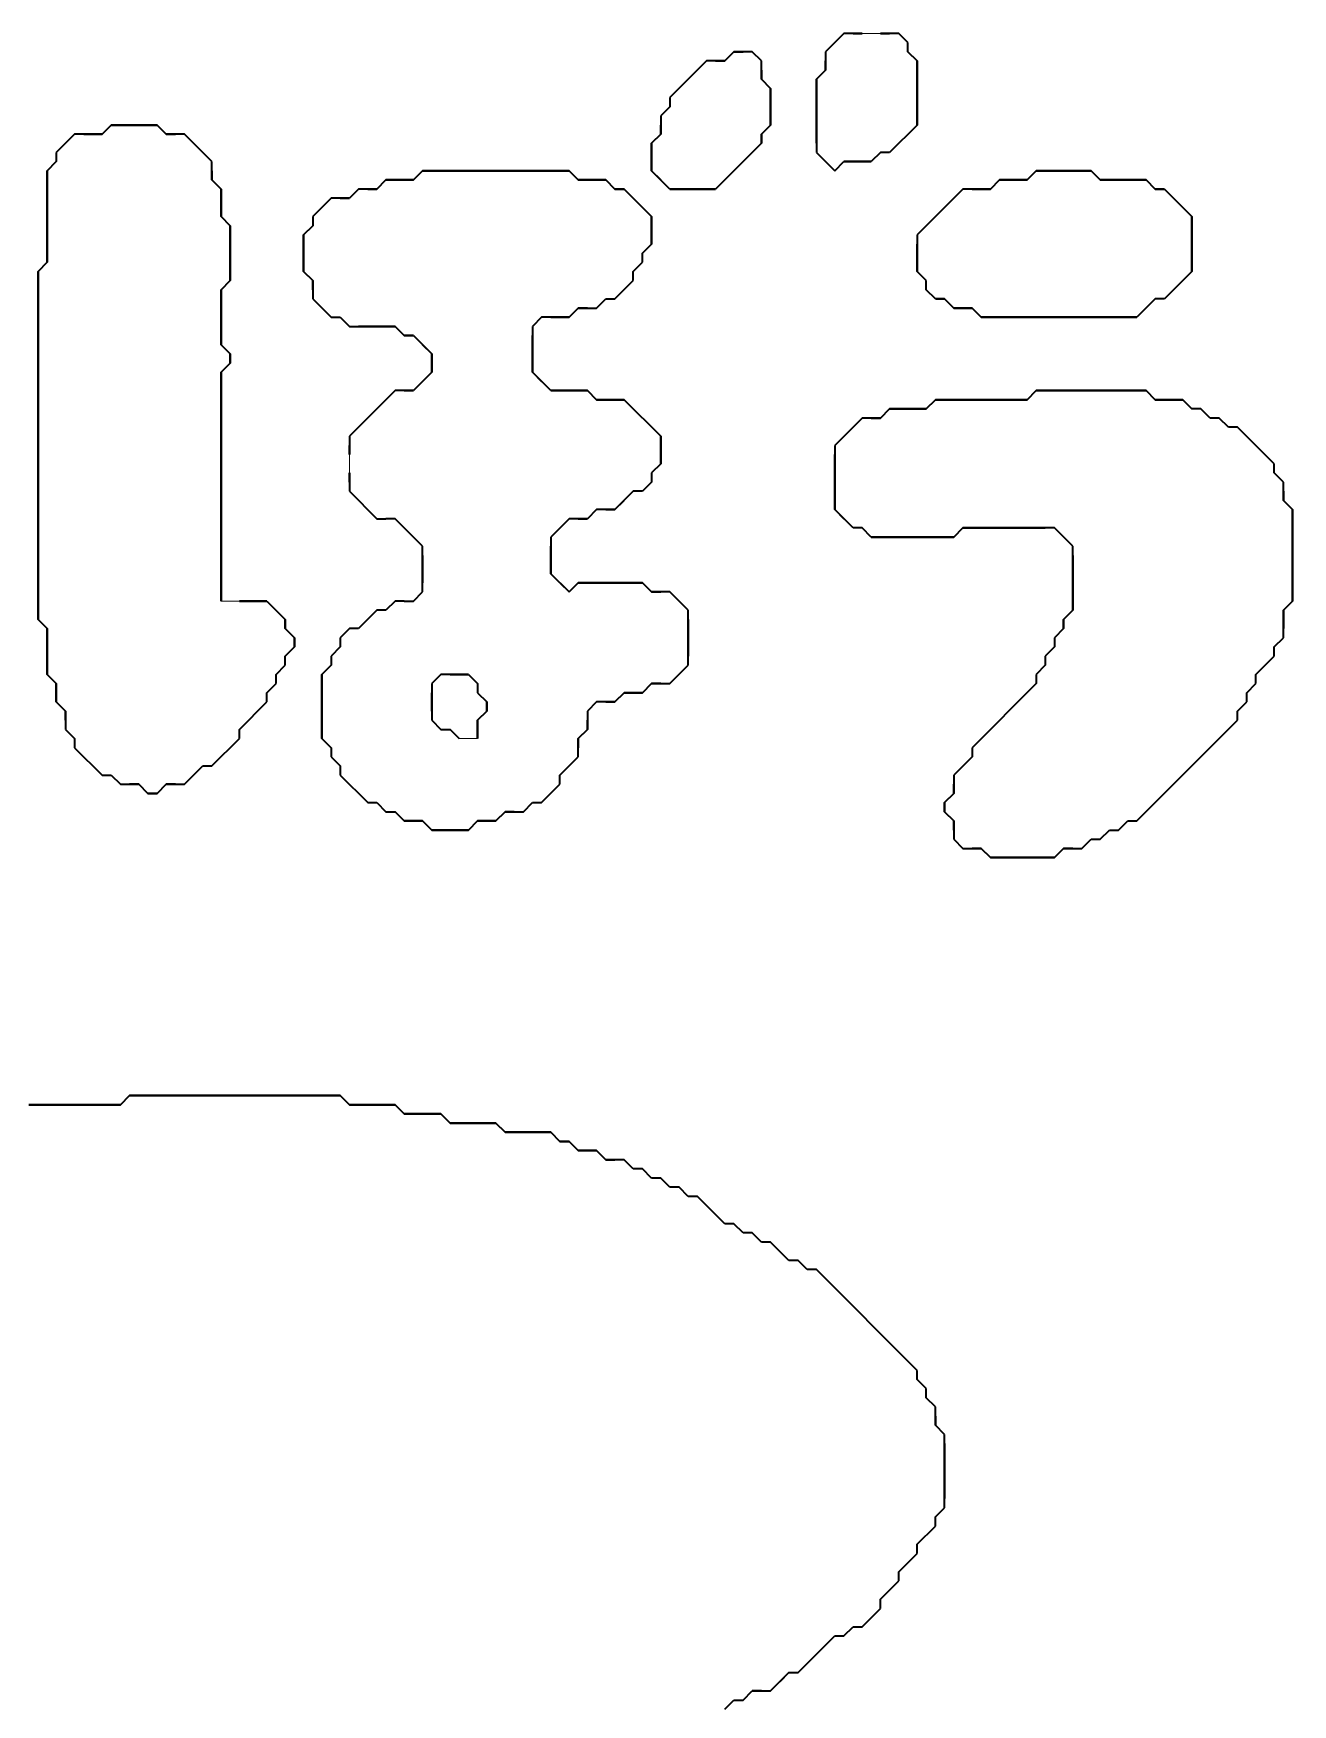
# Model space of a CAD drawing. Header units: millimetres. Extents: x 90 to 6638, y -1 to 4618.
# Drawn here: x 6256 to 6638, y 4095 to 4602 of the extents above; entities that cross this region are included whole.
import ezdxf

# ---------------------------------------------------------------- set-up
doc = ezdxf.new("R2010")
doc.units = ezdxf.units.MM
doc.layers.get('0').update_dxf_attribs({"lineweight": 9})
doc.layers.add('PDF_幾何圖形', color=7, linetype='Continuous')

msp = doc.modelspace()

# ---------------------------------------------------------------- linework, layer by layer
for p, q in [((6507, 4601.63), (6512.55, 4601.63)), ((6351.44, 4473.85), (6351.44, 4468.3)), ((6312.55, 4429.41), (6318.11, 4429.41)), ((6384.77, 4387.74), (6390.33, 4387.74))]:
    msp.add_line(p, q)
at = {"layer": 'PDF_幾何圖形', "lineweight": 35}
for p, q in [((6501.44, 4601.63), (6495.89, 4596.07)), ((6507, 4601.63), (6501.44, 4601.63)), ((6504.22, 4601.63), (6507, 4601.63)), ((6512.55, 4601.63), (6515.33, 4601.63)), ((6518.11, 4601.63), (6512.55, 4601.63)), ((6520.89, 4598.85), (6518.11, 4601.63)), ((6520.89, 4596.07), (6520.89, 4598.85)), ((6459.77, 4593.3), (6448.66, 4582.19)), ((6465.33, 4593.3), (6459.77, 4593.3)), ((6462.55, 4593.3), (6465.33, 4593.3)), ((6465.33, 4593.3), (6468.11, 4596.07)), ((6468.11, 4596.07), (6465.33, 4593.3)), ((6468.11, 4596.07), (6470.89, 4596.07)), ((6473.66, 4596.07), (6468.11, 4596.07)), ((6476.44, 4593.3), (6473.66, 4596.07)), ((6476.44, 4587.74), (6476.44, 4593.3)), ((6495.89, 4596.07), (6495.89, 4590.52)), ((6495.89, 4590.52), (6495.89, 4593.3)), ((6520.89, 4596.07), (6523.66, 4593.3)), ((6523.66, 4593.3), (6520.89, 4596.07)), ((6523.66, 4593.3), (6523.66, 4573.85)), ((6523.66, 4573.85), (6523.66, 4593.3)), ((6476.44, 4590.52), (6476.44, 4587.74)), ((6493.11, 4587.74), (6495.89, 4590.52)), ((6495.89, 4590.52), (6493.11, 4587.74)), ((6476.44, 4587.74), (6479.22, 4584.96)), ((6479.22, 4584.96), (6476.44, 4587.74)), ((6479.22, 4584.96), (6479.22, 4573.85)), ((6479.22, 4573.85), (6479.22, 4584.96)), ((6493.11, 4568.3), (6493.11, 4587.74)), ((6493.11, 4587.74), (6493.11, 4565.52)), ((6448.66, 4579.41), (6445.89, 4576.63)), ((6448.66, 4582.19), (6448.66, 4579.41)), ((6279.22, 4573.85), (6276.44, 4571.07)), ((6276.44, 4571.07), (6279.22, 4573.85)), ((6279.22, 4573.85), (6293.11, 4573.85)), ((6293.11, 4573.85), (6279.22, 4573.85)), ((6293.11, 4573.85), (6295.89, 4571.07)), ((6295.89, 4571.07), (6293.11, 4573.85)), ((6445.89, 4576.63), (6445.89, 4571.07)), ((6445.89, 4571.07), (6445.89, 4573.85)), ((6479.22, 4573.85), (6476.44, 4571.07)), ((6476.44, 4571.07), (6479.22, 4573.85)), ((6523.66, 4573.85), (6515.33, 4565.52)), ((6268.11, 4571.07), (6262.55, 4565.52)), ((6276.44, 4571.07), (6268.11, 4571.07)), ((6270.89, 4571.07), (6276.44, 4571.07)), ((6295.89, 4571.07), (6298.66, 4571.07)), ((6301.44, 4571.07), (6295.89, 4571.07)), ((6309.77, 4562.74), (6301.44, 4571.07)), ((6443.11, 4568.3), (6445.89, 4571.07)), ((6445.89, 4571.07), (6443.11, 4568.3)), ((6443.11, 4559.96), (6443.11, 4568.3)), ((6443.11, 4568.3), (6443.11, 4559.96)), ((6476.44, 4568.3), (6462.55, 4554.41)), ((6476.44, 4571.07), (6476.44, 4568.3)), ((6476.44, 4568.3), (6476.44, 4571.07)), ((6262.55, 4562.74), (6259.77, 4559.96)), ((6259.77, 4559.96), (6262.55, 4562.74)), ((6262.55, 4565.52), (6262.55, 4562.74)), ((6309.77, 4557.19), (6309.77, 4562.74)), ((6493.11, 4565.52), (6498.66, 4559.96)), ((6498.66, 4559.96), (6501.44, 4562.74)), ((6509.77, 4562.74), (6501.44, 4562.74)), ((6501.44, 4562.74), (6509.77, 4562.74)), ((6512.55, 4565.52), (6509.77, 4562.74)), ((6515.33, 4565.52), (6512.55, 4565.52)), ((6259.77, 4559.96), (6259.77, 4532.19)), ((6259.77, 4532.19), (6259.77, 4559.96)), ((6309.77, 4559.96), (6309.77, 4557.19)), ((6370.89, 4557.19), (6373.66, 4559.96)), ((6373.66, 4559.96), (6370.89, 4557.19)), ((6373.66, 4559.96), (6418.11, 4559.96)), ((6418.11, 4559.96), (6373.66, 4559.96)), ((6418.11, 4559.96), (6420.89, 4557.19)), ((6420.89, 4557.19), (6418.11, 4559.96)), ((6448.66, 4554.41), (6443.11, 4559.96)), ((6443.11, 4559.96), (6445.89, 4557.19)), ((6557, 4557.19), (6559.77, 4559.96)), ((6559.77, 4559.96), (6557, 4557.19)), ((6559.77, 4559.96), (6576.44, 4559.96)), ((6576.44, 4559.96), (6559.77, 4559.96)), ((6576.44, 4559.96), (6579.22, 4557.19)), ((6579.22, 4557.19), (6576.44, 4559.96)), ((6309.77, 4557.19), (6312.55, 4554.41)), ((6312.55, 4554.41), (6309.77, 4557.19)), ((6312.55, 4554.41), (6312.55, 4546.07)), ((6312.55, 4546.07), (6312.55, 4554.41)), ((6354.22, 4554.41), (6351.44, 4551.63)), ((6359.77, 4554.41), (6354.22, 4554.41)), ((6357, 4554.41), (6359.77, 4554.41)), ((6359.77, 4554.41), (6362.55, 4557.19)), ((6362.55, 4557.19), (6359.77, 4554.41)), ((6362.55, 4557.19), (6370.89, 4557.19)), ((6370.89, 4557.19), (6362.55, 4557.19)), ((6420.89, 4557.19), (6429.22, 4557.19)), ((6429.22, 4557.19), (6420.89, 4557.19)), ((6429.22, 4557.19), (6432, 4554.41)), ((6432, 4554.41), (6429.22, 4557.19)), ((6432, 4554.41), (6434.77, 4554.41)), ((6434.77, 4554.41), (6432, 4554.41)), ((6434.77, 4554.41), (6443.11, 4546.07)), ((6437.55, 4551.63), (6434.77, 4554.41)), ((6462.55, 4554.41), (6448.66, 4554.41)), ((6448.66, 4554.41), (6462.55, 4554.41)), ((6537.55, 4554.41), (6523.66, 4540.52)), ((6545.89, 4554.41), (6537.55, 4554.41)), ((6540.33, 4554.41), (6545.89, 4554.41)), ((6545.89, 4554.41), (6548.66, 4557.19)), ((6548.66, 4557.19), (6545.89, 4554.41)), ((6548.66, 4557.19), (6557, 4557.19)), ((6557, 4557.19), (6548.66, 4557.19)), ((6579.22, 4557.19), (6593.11, 4557.19)), ((6593.11, 4557.19), (6579.22, 4557.19)), ((6593.11, 4557.19), (6595.89, 4554.41)), ((6595.89, 4554.41), (6593.11, 4557.19)), ((6595.89, 4554.41), (6598.66, 4554.41)), ((6598.66, 4554.41), (6595.89, 4554.41)), ((6598.66, 4554.41), (6607, 4546.07)), ((6345.89, 4551.63), (6340.33, 4546.07)), ((6351.44, 4551.63), (6345.89, 4551.63)), ((6348.66, 4551.63), (6351.44, 4551.63)), ((6443.11, 4546.07), (6440.33, 4548.85)), ((6312.55, 4546.07), (6315.33, 4543.3)), ((6315.33, 4543.3), (6312.55, 4546.07)), ((6315.33, 4543.3), (6315.33, 4526.63)), ((6315.33, 4526.63), (6315.33, 4543.3)), ((6337.55, 4540.52), (6340.33, 4543.3)), ((6340.33, 4543.3), (6337.55, 4540.52)), ((6340.33, 4546.07), (6340.33, 4543.3)), ((6443.11, 4546.07), (6443.11, 4537.74)), ((6443.11, 4537.74), (6443.11, 4546.07)), ((6607, 4546.07), (6607, 4529.41)), ((6607, 4529.41), (6607, 4546.07)), ((6337.55, 4529.41), (6337.55, 4540.52)), ((6337.55, 4540.52), (6337.55, 4529.41)), ((6443.11, 4537.74), (6440.33, 4534.96)), ((6440.33, 4534.96), (6443.11, 4537.74)), ((6523.66, 4540.52), (6523.66, 4529.41)), ((6523.66, 4529.41), (6523.66, 4537.74)), ((6259.77, 4532.19), (6257, 4529.41)), ((6257, 4529.41), (6259.77, 4532.19)), ((6437.55, 4529.41), (6440.33, 4532.19)), ((6440.33, 4532.19), (6440.33, 4534.96)), ((6257, 4529.41), (6257, 4423.85)), ((6257, 4423.85), (6257, 4529.41)), ((6340.33, 4526.63), (6337.55, 4529.41)), ((6337.55, 4529.41), (6340.33, 4526.63)), ((6437.55, 4526.63), (6437.55, 4529.41)), ((6526.44, 4526.63), (6523.66, 4529.41)), ((6607, 4529.41), (6598.66, 4521.07)), ((6315.33, 4526.63), (6312.55, 4523.85)), ((6312.55, 4523.85), (6315.33, 4526.63)), ((6312.55, 4523.85), (6312.55, 4507.19)), ((6312.55, 4507.19), (6312.55, 4523.85)), ((6340.33, 4523.85), (6340.33, 4526.63)), ((6340.33, 4526.63), (6340.33, 4521.07)), ((6432, 4521.07), (6437.55, 4526.63)), ((6526.44, 4523.85), (6526.44, 4526.63)), ((6529.22, 4521.07), (6526.44, 4523.85)), ((6340.33, 4521.07), (6345.89, 4515.52)), ((6420.89, 4518.3), (6418.11, 4515.52)), ((6418.11, 4515.52), (6420.89, 4518.3)), ((6423.66, 4518.3), (6420.89, 4518.3)), ((6420.89, 4518.3), (6426.44, 4518.3)), ((6426.44, 4518.3), (6429.22, 4521.07)), ((6429.22, 4521.07), (6432, 4521.07)), ((6532, 4521.07), (6529.22, 4521.07)), ((6529.22, 4521.07), (6532, 4521.07)), ((6534.77, 4518.3), (6532, 4521.07)), ((6532, 4521.07), (6534.77, 4518.3)), ((6540.33, 4518.3), (6534.77, 4518.3)), ((6534.77, 4518.3), (6540.33, 4518.3)), ((6543.11, 4515.52), (6540.33, 4518.3)), ((6540.33, 4518.3), (6543.11, 4515.52)), ((6595.89, 4521.07), (6590.33, 4515.52)), ((6598.66, 4521.07), (6595.89, 4521.07)), ((6345.89, 4515.52), (6348.66, 4515.52)), ((6348.66, 4515.52), (6351.44, 4512.74)), ((6351.44, 4512.74), (6365.33, 4512.74)), ((6365.33, 4512.74), (6354.22, 4512.74)), ((6368.11, 4509.96), (6365.33, 4512.74)), ((6365.33, 4512.74), (6368.11, 4509.96)), ((6409.77, 4515.52), (6407, 4512.74)), ((6407, 4512.74), (6407, 4498.85)), ((6418.11, 4515.52), (6409.77, 4515.52)), ((6412.55, 4515.52), (6418.11, 4515.52)), ((6590.33, 4515.52), (6543.11, 4515.52)), ((6543.11, 4515.52), (6590.33, 4515.52)), ((6312.55, 4507.19), (6315.33, 4504.41)), ((6315.33, 4504.41), (6312.55, 4507.19)), ((6370.89, 4509.96), (6368.11, 4509.96)), ((6368.11, 4509.96), (6370.89, 4509.96)), ((6370.89, 4509.96), (6376.44, 4504.41)), ((6376.44, 4504.41), (6373.66, 4507.19)), ((6407, 4498.85), (6407, 4509.96)), ((6315.33, 4504.41), (6315.33, 4501.63)), ((6315.33, 4501.63), (6315.33, 4504.41)), ((6376.44, 4498.85), (6376.44, 4504.41)), ((6376.44, 4504.41), (6376.44, 4498.85)), ((6315.33, 4501.63), (6312.55, 4498.85)), ((6312.55, 4498.85), (6315.33, 4501.63)), ((6312.55, 4498.85), (6312.55, 4429.41)), ((6312.55, 4429.41), (6312.55, 4498.85)), ((6376.44, 4498.85), (6370.89, 4493.3)), ((6407, 4498.85), (6409.77, 4496.07)), ((6412.55, 4493.3), (6407, 4498.85)), ((6365.33, 4493.3), (6351.44, 4479.41)), ((6370.89, 4493.3), (6365.33, 4493.3)), ((6368.11, 4493.3), (6370.89, 4493.3)), ((6412.55, 4493.3), (6423.66, 4493.3)), ((6423.66, 4493.3), (6412.55, 4493.3)), ((6423.66, 4493.3), (6426.44, 4490.52)), ((6426.44, 4490.52), (6423.66, 4493.3)), ((6557, 4490.52), (6559.77, 4493.3)), ((6559.77, 4493.3), (6557, 4490.52)), ((6559.77, 4493.3), (6593.11, 4493.3)), ((6593.11, 4493.3), (6559.77, 4493.3)), ((6593.11, 4493.3), (6595.89, 4490.52)), ((6595.89, 4490.52), (6593.11, 4493.3)), ((6426.44, 4490.52), (6434.77, 4490.52)), ((6434.77, 4490.52), (6426.44, 4490.52)), ((6434.77, 4490.52), (6445.89, 4479.41)), ((6437.55, 4487.74), (6434.77, 4490.52)), ((6512.55, 4484.96), (6515.33, 4487.74)), ((6515.33, 4487.74), (6512.55, 4484.96)), ((6515.33, 4487.74), (6526.44, 4487.74)), ((6526.44, 4487.74), (6515.33, 4487.74)), ((6526.44, 4487.74), (6529.22, 4490.52)), ((6529.22, 4490.52), (6526.44, 4487.74)), ((6529.22, 4490.52), (6557, 4490.52)), ((6557, 4490.52), (6529.22, 4490.52)), ((6595.89, 4490.52), (6604.22, 4490.52)), ((6604.22, 4490.52), (6595.89, 4490.52)), ((6604.22, 4490.52), (6607, 4487.74)), ((6607, 4487.74), (6604.22, 4490.52)), ((6609.77, 4487.74), (6607, 4487.74)), ((6612.55, 4484.96), (6609.77, 4487.74)), ((6507, 4484.96), (6498.66, 4476.63)), ((6512.55, 4484.96), (6507, 4484.96)), ((6509.77, 4484.96), (6512.55, 4484.96)), ((6615.33, 4484.96), (6612.55, 4484.96)), ((6618.11, 4482.19), (6615.33, 4484.96)), ((6620.89, 4482.19), (6618.11, 4482.19)), ((6632, 4471.07), (6620.89, 4482.19)), ((6351.44, 4479.41), (6351.44, 4473.85)), ((6351.44, 4473.85), (6351.44, 4476.63)), ((6445.89, 4479.41), (6445.89, 4471.07)), ((6445.89, 4471.07), (6445.89, 4479.41)), ((6498.66, 4476.63), (6498.66, 4457.19)), ((6498.66, 4457.19), (6498.66, 4473.85)), ((6351.44, 4465.52), (6351.44, 4468.3)), ((6351.44, 4468.3), (6351.44, 4462.74)), ((6445.89, 4471.07), (6443.11, 4468.3)), ((6443.11, 4468.3), (6443.11, 4465.52)), ((6632, 4468.3), (6632, 4471.07)), ((6634.77, 4465.52), (6632, 4468.3)), ((6351.44, 4462.74), (6359.77, 4454.41)), ((6437.55, 4462.74), (6432, 4457.19)), ((6440.33, 4462.74), (6437.55, 4462.74)), ((6443.11, 4465.52), (6440.33, 4462.74)), ((6634.77, 4459.96), (6634.77, 4465.52)), ((6634.77, 4462.74), (6634.77, 4459.96)), ((6426.44, 4457.19), (6423.66, 4454.41)), ((6432, 4457.19), (6426.44, 4457.19)), ((6429.22, 4457.19), (6432, 4457.19)), ((6432, 4457.19), (6434.77, 4459.96)), ((6504.22, 4451.63), (6498.66, 4457.19)), ((6498.66, 4457.19), (6501.44, 4454.41)), ((6634.77, 4459.96), (6637.55, 4457.19)), ((6637.55, 4457.19), (6634.77, 4459.96)), ((6637.55, 4457.19), (6637.55, 4429.41)), ((6637.55, 4429.41), (6637.55, 4457.19)), ((6359.77, 4454.41), (6362.55, 4454.41)), ((6365.33, 4454.41), (6362.55, 4454.41)), ((6373.66, 4446.07), (6365.33, 4454.41)), ((6418.11, 4454.41), (6412.55, 4448.85)), ((6423.66, 4454.41), (6418.11, 4454.41)), ((6420.89, 4454.41), (6423.66, 4454.41)), ((6507, 4451.63), (6504.22, 4451.63)), ((6509.77, 4448.85), (6507, 4451.63)), ((6537.55, 4451.63), (6534.77, 4448.85)), ((6534.77, 4448.85), (6537.55, 4451.63)), ((6565.33, 4451.63), (6537.55, 4451.63)), ((6537.55, 4451.63), (6562.55, 4451.63)), ((6570.89, 4446.07), (6565.33, 4451.63)), ((6373.66, 4432.19), (6373.66, 4446.07)), ((6412.55, 4448.85), (6412.55, 4437.74)), ((6412.55, 4437.74), (6412.55, 4446.07)), ((6534.77, 4448.85), (6509.77, 4448.85)), ((6509.77, 4448.85), (6534.77, 4448.85)), ((6570.89, 4426.63), (6570.89, 4446.07)), ((6373.66, 4443.3), (6373.66, 4434.96)), ((6570.89, 4443.3), (6570.89, 4426.63)), ((6418.11, 4432.19), (6412.55, 4437.74)), ((6370.89, 4429.41), (6373.66, 4432.19)), ((6415.33, 4434.96), (6418.11, 4432.19)), ((6418.11, 4432.19), (6420.89, 4434.96)), ((6420.89, 4434.96), (6418.11, 4432.19)), ((6420.89, 4434.96), (6440.33, 4434.96)), ((6440.33, 4434.96), (6420.89, 4434.96)), ((6440.33, 4434.96), (6443.11, 4432.19)), ((6443.11, 4432.19), (6440.33, 4434.96)), ((6443.11, 4432.19), (6445.89, 4432.19)), ((6448.66, 4432.19), (6443.11, 4432.19)), ((6454.22, 4426.63), (6448.66, 4432.19)), ((6326.44, 4429.41), (6318.11, 4429.41)), ((6318.11, 4429.41), (6326.44, 4429.41)), ((6326.44, 4429.41), (6332, 4423.85)), ((6359.77, 4426.63), (6354.22, 4421.07)), ((6362.55, 4426.63), (6359.77, 4426.63)), ((6365.33, 4429.41), (6362.55, 4426.63)), ((6368.11, 4429.41), (6365.33, 4429.41)), ((6368.11, 4429.41), (6370.89, 4429.41)), ((6454.22, 4409.96), (6454.22, 4426.63)), ((6568.11, 4423.85), (6570.89, 4426.63)), ((6570.89, 4426.63), (6568.11, 4423.85)), ((6637.55, 4429.41), (6634.77, 4426.63)), ((6634.77, 4426.63), (6637.55, 4429.41)), ((6634.77, 4426.63), (6634.77, 4421.07)), ((6634.77, 4418.3), (6634.77, 4426.63)), ((6257, 4423.85), (6259.77, 4421.07)), ((6259.77, 4421.07), (6257, 4423.85)), ((6259.77, 4421.07), (6259.77, 4407.19)), ((6259.77, 4407.19), (6259.77, 4421.07)), ((6332, 4421.07), (6332, 4423.85)), ((6332, 4423.85), (6332, 4421.07)), ((6334.77, 4418.3), (6332, 4421.07)), ((6332, 4421.07), (6334.77, 4418.3)), ((6351.44, 4421.07), (6348.66, 4418.3)), ((6354.22, 4421.07), (6351.44, 4421.07)), ((6454.22, 4423.85), (6454.22, 4412.74)), ((6568.11, 4421.07), (6565.33, 4418.3)), ((6568.11, 4421.07), (6568.11, 4423.85)), ((6568.11, 4423.85), (6568.11, 4421.07)), ((6332, 4412.74), (6334.77, 4415.52)), ((6334.77, 4415.52), (6332, 4412.74)), ((6334.77, 4415.52), (6334.77, 4418.3)), ((6334.77, 4418.3), (6334.77, 4415.52)), ((6348.66, 4415.52), (6345.89, 4412.74)), ((6348.66, 4418.3), (6348.66, 4415.52)), ((6565.33, 4415.52), (6562.55, 4412.74)), ((6565.33, 4418.3), (6565.33, 4415.52)), ((6632, 4415.52), (6634.77, 4418.3)), ((6632, 4412.74), (6632, 4415.52)), ((6332, 4409.96), (6332, 4412.74)), ((6345.89, 4412.74), (6345.89, 4409.96)), ((6562.55, 4412.74), (6562.55, 4409.96)), ((6626.44, 4407.19), (6632, 4412.74)), ((6259.77, 4407.19), (6262.55, 4404.41)), ((6262.55, 4404.41), (6259.77, 4407.19)), ((6329.22, 4407.19), (6332, 4409.96)), ((6329.22, 4404.41), (6329.22, 4407.19)), ((6343.11, 4407.19), (6345.89, 4409.96)), ((6345.89, 4409.96), (6343.11, 4407.19)), ((6343.11, 4387.74), (6343.11, 4407.19)), ((6343.11, 4407.19), (6343.11, 4387.74)), ((6379.22, 4407.19), (6376.44, 4404.41)), ((6387.55, 4407.19), (6379.22, 4407.19)), ((6382, 4407.19), (6387.55, 4407.19)), ((6387.55, 4407.19), (6390.33, 4404.41)), ((6448.66, 4404.41), (6454.22, 4409.96)), ((6562.55, 4409.96), (6559.77, 4407.19)), ((6559.77, 4407.19), (6559.77, 4404.41)), ((6626.44, 4404.41), (6626.44, 4407.19)), ((6262.55, 4404.41), (6262.55, 4398.85)), ((6262.55, 4398.85), (6262.55, 4404.41)), ((6326.44, 4401.63), (6329.22, 4404.41)), ((6326.44, 4398.85), (6326.44, 4401.63)), ((6376.44, 4404.41), (6376.44, 4393.3)), ((6376.44, 4396.07), (6376.44, 4401.63)), ((6390.33, 4404.41), (6390.33, 4401.63)), ((6390.33, 4401.63), (6393.11, 4398.85)), ((6434.77, 4401.63), (6432, 4398.85)), ((6432, 4398.85), (6434.77, 4401.63)), ((6440.33, 4401.63), (6434.77, 4401.63)), ((6434.77, 4401.63), (6440.33, 4401.63)), ((6443.11, 4404.41), (6440.33, 4401.63)), ((6440.33, 4401.63), (6443.11, 4404.41)), ((6445.89, 4404.41), (6443.11, 4404.41)), ((6443.11, 4404.41), (6448.66, 4404.41)), ((6559.77, 4404.41), (6540.33, 4384.96)), ((6623.66, 4401.63), (6626.44, 4404.41)), ((6623.66, 4398.85), (6623.66, 4401.63)), ((6262.55, 4398.85), (6265.33, 4396.07)), ((6265.33, 4396.07), (6262.55, 4398.85)), ((6265.33, 4396.07), (6265.33, 4390.52)), ((6265.33, 4393.3), (6265.33, 4396.07)), ((6318.11, 4390.52), (6326.44, 4398.85)), ((6393.11, 4396.07), (6390.33, 4393.3)), ((6390.33, 4393.3), (6393.11, 4396.07)), ((6393.11, 4398.85), (6393.11, 4396.07)), ((6393.11, 4396.07), (6393.11, 4398.85)), ((6426.44, 4398.85), (6423.66, 4396.07)), ((6423.66, 4396.07), (6423.66, 4390.52)), ((6432, 4398.85), (6426.44, 4398.85)), ((6429.22, 4398.85), (6432, 4398.85)), ((6620.89, 4396.07), (6623.66, 4398.85)), ((6620.89, 4393.3), (6620.89, 4396.07)), ((6265.33, 4390.52), (6268.11, 4387.74)), ((6318.11, 4387.74), (6318.11, 4390.52)), ((6376.44, 4393.3), (6379.22, 4390.52)), ((6379.22, 4390.52), (6382, 4390.52)), ((6382, 4390.52), (6384.77, 4387.74)), ((6384.77, 4387.74), (6382, 4390.52)), ((6390.33, 4393.3), (6390.33, 4387.74)), ((6390.33, 4387.74), (6390.33, 4393.3)), ((6423.66, 4390.52), (6420.89, 4387.74)), ((6420.89, 4387.74), (6423.66, 4390.52)), ((6423.66, 4390.52), (6423.66, 4393.3)), ((6590.33, 4362.74), (6620.89, 4393.3)), ((6268.11, 4387.74), (6268.11, 4384.96)), ((6309.77, 4379.41), (6318.11, 4387.74)), ((6345.89, 4384.96), (6343.11, 4387.74)), ((6343.11, 4387.74), (6345.89, 4384.96)), ((6420.89, 4387.74), (6420.89, 4384.96)), ((6420.89, 4382.19), (6420.89, 4387.74)), ((6268.11, 4384.96), (6276.44, 4376.63)), ((6345.89, 4384.96), (6345.89, 4382.19)), ((6345.89, 4382.19), (6348.66, 4379.41)), ((6415.33, 4376.63), (6420.89, 4382.19)), ((6540.33, 4382.19), (6534.77, 4376.63)), ((6540.33, 4384.96), (6540.33, 4382.19)), ((6276.44, 4376.63), (6279.22, 4376.63)), ((6279.22, 4376.63), (6282, 4373.85)), ((6301.44, 4373.85), (6307, 4379.41)), ((6307, 4379.41), (6309.77, 4379.41)), ((6348.66, 4379.41), (6348.66, 4376.63)), ((6348.66, 4376.63), (6357, 4368.3)), ((6415.33, 4373.85), (6415.33, 4376.63)), ((6534.77, 4376.63), (6534.77, 4371.07)), ((6282, 4373.85), (6287.55, 4373.85)), ((6287.55, 4373.85), (6284.77, 4373.85)), ((6287.55, 4373.85), (6290.33, 4371.07)), ((6290.33, 4371.07), (6287.55, 4373.85)), ((6290.33, 4371.07), (6293.11, 4371.07)), ((6293.11, 4371.07), (6290.33, 4371.07)), ((6293.11, 4371.07), (6295.89, 4373.85)), ((6295.89, 4373.85), (6293.11, 4371.07)), ((6295.89, 4373.85), (6301.44, 4373.85)), ((6298.66, 4373.85), (6295.89, 4373.85)), ((6409.77, 4368.3), (6415.33, 4373.85)), ((6532, 4368.3), (6534.77, 4371.07)), ((6534.77, 4371.07), (6532, 4368.3)), ((6534.77, 4371.07), (6534.77, 4373.85)), ((6357, 4368.3), (6359.77, 4368.3)), ((6359.77, 4368.3), (6362.55, 4365.52)), ((6362.55, 4365.52), (6365.33, 4365.52)), ((6368.11, 4362.74), (6365.33, 4365.52)), ((6365.33, 4365.52), (6368.11, 4362.74)), ((6398.66, 4365.52), (6395.89, 4362.74)), ((6395.89, 4362.74), (6398.66, 4365.52)), ((6401.44, 4365.52), (6398.66, 4365.52)), ((6398.66, 4365.52), (6404.22, 4365.52)), ((6404.22, 4365.52), (6407, 4368.3)), ((6407, 4368.3), (6409.77, 4368.3)), ((6532, 4365.52), (6532, 4368.3)), ((6532, 4368.3), (6532, 4365.52)), ((6534.77, 4362.74), (6532, 4365.52)), ((6532, 4365.52), (6534.77, 4362.74)), ((6373.66, 4362.74), (6368.11, 4362.74)), ((6368.11, 4362.74), (6373.66, 4362.74)), ((6376.44, 4359.96), (6373.66, 4362.74)), ((6373.66, 4362.74), (6376.44, 4359.96)), ((6387.55, 4359.96), (6376.44, 4359.96)), ((6376.44, 4359.96), (6387.55, 4359.96)), ((6390.33, 4362.74), (6387.55, 4359.96)), ((6387.55, 4359.96), (6390.33, 4362.74)), ((6395.89, 4362.74), (6390.33, 4362.74)), ((6390.33, 4362.74), (6395.89, 4362.74)), ((6534.77, 4359.96), (6534.77, 4362.74)), ((6534.77, 4362.74), (6534.77, 4357.19)), ((6579.22, 4357.19), (6582, 4359.96)), ((6582, 4359.96), (6584.77, 4359.96)), ((6584.77, 4359.96), (6587.55, 4362.74)), ((6587.55, 4362.74), (6590.33, 4362.74)), ((6534.77, 4357.19), (6537.55, 4354.41)), ((6573.66, 4354.41), (6576.44, 4357.19)), ((6576.44, 4357.19), (6579.22, 4357.19)), ((6537.55, 4354.41), (6543.11, 4354.41)), ((6543.11, 4354.41), (6540.33, 4354.41)), ((6545.89, 4351.63), (6543.11, 4354.41)), ((6543.11, 4354.41), (6545.89, 4351.63)), ((6565.33, 4351.63), (6545.89, 4351.63)), ((6545.89, 4351.63), (6565.33, 4351.63)), ((6568.11, 4354.41), (6565.33, 4351.63)), ((6565.33, 4351.63), (6568.11, 4354.41)), ((6570.89, 4354.41), (6568.11, 4354.41)), ((6568.11, 4354.41), (6573.66, 4354.41)), ((6282, 4276.63), (6284.77, 4279.41)), ((6284.77, 4279.41), (6282, 4276.63)), ((6284.77, 4279.41), (6348.66, 4279.41)), ((6348.66, 4279.41), (6284.77, 4279.41)), ((6348.66, 4279.41), (6351.44, 4276.63)), ((6351.44, 4276.63), (6348.66, 4279.41)), ((6254.22, 4276.63), (6282, 4276.63)), ((6282, 4276.63), (6254.22, 4276.63)), ((6351.44, 4276.63), (6365.33, 4276.63)), ((6365.33, 4276.63), (6351.44, 4276.63)), ((6365.33, 4276.63), (6368.11, 4273.85)), ((6368.11, 4273.85), (6365.33, 4276.63)), ((6368.11, 4273.85), (6379.22, 4273.85)), ((6379.22, 4273.85), (6368.11, 4273.85)), ((6379.22, 4273.85), (6382, 4271.07)), ((6382, 4271.07), (6379.22, 4273.85)), ((6382, 4271.07), (6395.89, 4271.07)), ((6395.89, 4271.07), (6382, 4271.07)), ((6395.89, 4271.07), (6398.66, 4268.3)), ((6398.66, 4268.3), (6395.89, 4271.07)), ((6398.66, 4268.3), (6412.55, 4268.3)), ((6412.55, 4268.3), (6398.66, 4268.3)), ((6412.55, 4268.3), (6415.33, 4265.52)), ((6415.33, 4265.52), (6412.55, 4268.3)), ((6415.33, 4265.52), (6418.11, 4265.52)), ((6418.11, 4265.52), (6415.33, 4265.52)), ((6418.11, 4265.52), (6420.89, 4262.74)), ((6420.89, 4262.74), (6418.11, 4265.52)), ((6420.89, 4262.74), (6426.44, 4262.74)), ((6426.44, 4262.74), (6420.89, 4262.74)), ((6426.44, 4262.74), (6429.22, 4259.96)), ((6429.22, 4259.96), (6426.44, 4262.74)), ((6429.22, 4259.96), (6432, 4259.96)), ((6434.77, 4259.96), (6429.22, 4259.96)), ((6437.55, 4257.19), (6434.77, 4259.96)), ((6440.33, 4257.19), (6437.55, 4257.19)), ((6443.11, 4254.41), (6440.33, 4257.19)), ((6445.89, 4254.41), (6443.11, 4254.41)), ((6448.66, 4251.63), (6445.89, 4254.41)), ((6451.44, 4251.63), (6448.66, 4251.63)), ((6454.22, 4248.85), (6451.44, 4251.63)), ((6457, 4248.85), (6454.22, 4248.85)), ((6465.33, 4240.52), (6457, 4248.85)), ((6468.11, 4240.52), (6465.33, 4240.52)), ((6470.89, 4237.74), (6468.11, 4240.52)), ((6473.66, 4237.74), (6470.89, 4237.74)), ((6476.44, 4234.96), (6473.66, 4237.74)), ((6479.22, 4234.96), (6476.44, 4234.96)), ((6484.77, 4229.41), (6479.22, 4234.96)), ((6487.55, 4229.41), (6484.77, 4229.41)), ((6490.33, 4226.63), (6487.55, 4229.41)), ((6493.11, 4226.63), (6490.33, 4226.63)), ((6523.66, 4196.07), (6493.11, 4226.63)), ((6523.66, 4193.3), (6523.66, 4196.07)), ((6526.44, 4190.52), (6523.66, 4193.3)), ((6526.44, 4187.74), (6526.44, 4190.52)), ((6529.22, 4184.96), (6526.44, 4187.74)), ((6529.22, 4179.41), (6529.22, 4184.96)), ((6529.22, 4182.19), (6529.22, 4179.41)), ((6532, 4176.63), (6529.22, 4179.41)), ((6532, 4154.41), (6532, 4176.63)), ((6532, 4173.85), (6532, 4157.19)), ((6529.22, 4151.63), (6532, 4154.41)), ((6523.66, 4143.3), (6529.22, 4148.85)), ((6529.22, 4148.85), (6529.22, 4151.63)), ((6523.66, 4140.52), (6523.66, 4143.3)), ((6518.11, 4134.96), (6523.66, 4140.52)), ((6512.55, 4126.63), (6518.11, 4132.19)), ((6518.11, 4132.19), (6518.11, 4134.96)), ((6512.55, 4123.85), (6512.55, 4126.63)), ((6507, 4118.3), (6512.55, 4123.85)), ((6501.44, 4115.52), (6504.22, 4118.3)), ((6504.22, 4118.3), (6507, 4118.3)), ((6487.55, 4104.41), (6498.66, 4115.52)), ((6498.66, 4115.52), (6501.44, 4115.52)), ((6479.22, 4098.85), (6484.77, 4104.41)), ((6484.77, 4104.41), (6482, 4101.63)), ((6484.77, 4104.41), (6487.55, 4104.41)), ((6470.89, 4096.07), (6473.66, 4098.85)), ((6476.44, 4098.85), (6473.66, 4098.85)), ((6473.66, 4098.85), (6479.22, 4098.85)), ((6465.33, 4093.3), (6468.11, 4096.07)), ((6468.11, 4096.07), (6470.89, 4096.07))]:
    msp.add_line(p, q, dxfattribs=at)

doc.saveas('drawing.dxf')
